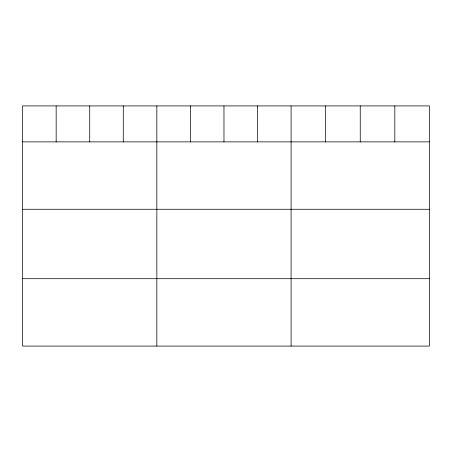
<?xml version="1.0" encoding="UTF-8"?>
<svg xmlns="http://www.w3.org/2000/svg" width="452" height="452" viewBox="0 0 452 452"><rect width="100%" height="100%" fill="white"/><g stroke="black" fill="none" stroke-linecap="round" stroke-linejoin="round"><path stroke-width="0.68" d="M429.4 141.871L429.4 346.085L22.6 346.085L22.6 105.915L429.4 105.915L429.4 141.871L22.6 141.871M22.6 209.265L429.4 209.265M22.6 278.698L429.4 278.698M394.822 105.915L394.822 141.871M360.244 105.915L360.244 141.871M325.666 105.915L325.666 141.871M291.088 105.915L291.088 346.085M257.527 105.915L257.527 141.871M223.966 105.915L223.966 141.871M190.405 105.915L190.405 141.871M156.844 105.915L156.844 346.085M123.283 105.915L123.283 141.871M89.722 105.915L89.722 141.871M56.161 105.915L56.161 141.871"/></g></svg>
